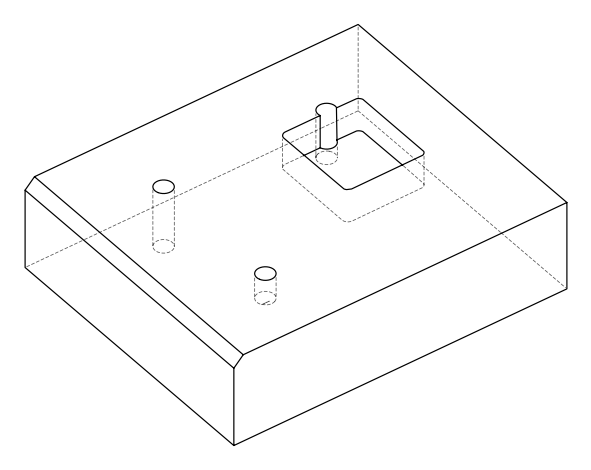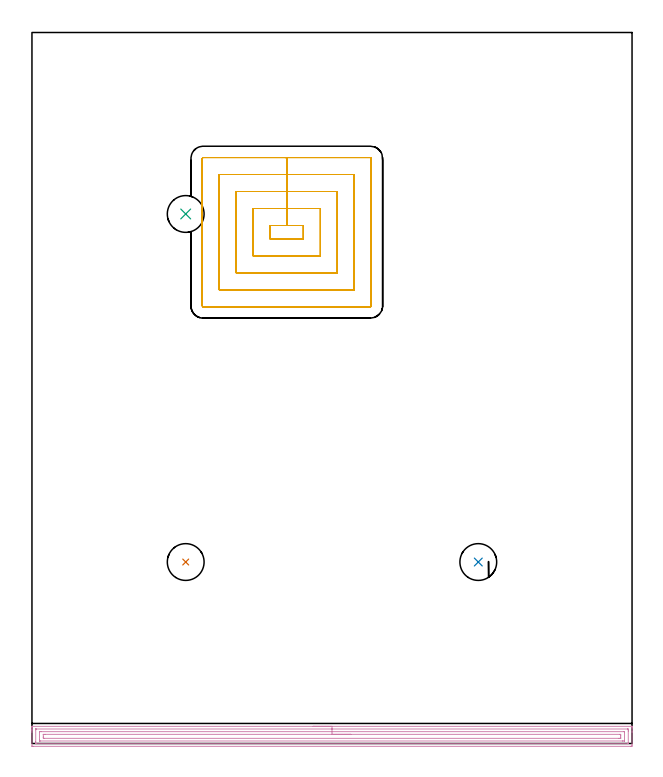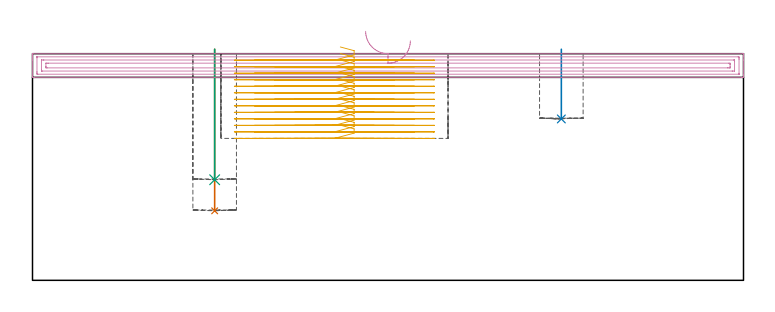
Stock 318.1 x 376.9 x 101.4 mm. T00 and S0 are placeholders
(PLAN: 5 operations, 2 tool changes, 38.4 min)
(1 INDEXABLE_INSERT_DRILL_BLIND_HOLE_FROM_SOLID | STEP1POCKET | NXT0302_010 | 0.29 min | 20899 mm3)
(2 INDEXABLE_INSERT_DRILL_BLIND_HOLE_FROM_SOLID_1 | STEP1POCKET_1 | NXT0302_010 | 0.13 min | 8641 mm3)
(3 INDEXABLE_INSERT_DRILL_BLIND_HOLE_FROM_SOLID_2 | STEP1POCKET_2 | NXT0302_010 | 0.24 min | 16753 mm3)
(4 AREA_MILL | FG_CHAMFER_SURFACE | UGT0205_001 | 10.42 min | 17859 mm3)
(5 MILL_RECTANGULAR_POCKET | POCKET_RECTANGULAR_STRAIGHT | NXT0201_011 | Follow Part, ap 3, ae 75% | 27.33 min | 345865 mm3)
(TOOL NXT0302_010 | Index. Insert Drill 19.5mm [880-D1950L25-05] | D19.5 PA176 FL98 Z2)
(TOOL UGT0205_001 | Chamfer Mill 20 x 3 x 45 deg. | D20 FL50 Z2)
(TOOL NXT0201_011 | ENDMILL 12mm [2P460-1200-NA 1630] | D12 FL38 Z6)
(OP 1 INDEXABLE_INSERT_DRILL_BLIND_HOLE_FROM_SOLID)
G17 G21 G94 G90
T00 M6
G54
G17 G0 G90 X81.5 Y96.2 S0 M3
G43 Z111.4 H1
G94 G81 G98 Z31.1 F250. R103.4
G80
M5
M2
(OP 2 INDEXABLE_INSERT_DRILL_BLIND_HOLE_FROM_SOLID_1)
G17 G21 G94 G90
T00 M6
G54
G17 G0 G90 X236.6 Y96.2 S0 M3
G43 Z111.4 H1
G94 G81 G98 Z72.2 F250. R103.4
G80
M5
M2
(OP 3 INDEXABLE_INSERT_DRILL_BLIND_HOLE_FROM_SOLID_2)
G17 G21 G94 G90
T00 M6
G54
G17 G0 G90 X81.5 Y280.7 S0 M3
G43 Z111.4 H1
G94 G81 G98 Z45. F250. R103.4
G80
M5
M2
(OP 4 AREA_MILL)
G17 G21 G94 G90
T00 M6
G54
G17 G0 G90 X149.05 Y9.1 S1061 M3
G43 Z111.4 H0
G94 G1 X149.088 Z110.528 F250.
X149.202 Z109.663
X149.391 Z108.812
X149.653 Z107.98
X149.987 Z107.174
X150.39 Z106.4
X150.858 Z105.664
X151.39 Z104.972
X151.979 Z104.329
X152.622 Z103.739
X153.314 Z103.208
X154.05 Z102.74
X154.824 Z102.337
X155.63 Z102.003
X156.462 Z101.741
X157.314 Z101.552
X158.178 Z101.438
X159.05 Z101.4
X317.938
X318.092 Y9.097 Z101.388
X318.095 Y9.096 Z101.387
X318.1 Y8.773 Z101.072
Y8.405 Z100.704
Y7.767 Z100.061
Y6.566 Z98.863
Y6.004 Z98.298
Y-0.448 Z91.849
X318.096 Y-1.048 Z91.249
X318.09 Y-1.492 Z90.806
X317.945 Y-1.496 Z90.802
X317.492 Y-1.5 Z90.8
X0.608
X0.169 Y-1.496 Z90.802
X0.01 Y-1.492 Z90.806
X0. Y-1.329 Z90.968
Y6.004 Z98.298
Y6.566 Z98.863
Y6.885 Z99.181
Y7.447 Z99.744
Y7.767 Z100.061
Y8.405 Z100.705
Y8.773 Z101.072
X0.005 Y9.096 Z101.387
X0.008 Y9.097 Z101.388
X0.162 Y9.1 Z101.4
X159.05
Y7.686 Z99.986
X315.707 Y7.685 Z99.985
X315.79 Y7.684 Z99.984
X316.072 Y7.679 Z99.979
X316.09 Y7.587 Z99.887
X316.097 Y7.382 Z99.682
X316.099 Y6.885 Z99.185
X316.1 Y6.497 Z98.797
X316.099 Y0.328 Z92.628
X316.092 Y-0.061 Z92.239
X316.09 Y-0.08 Z92.22
X316.085 Y-0.082 Z92.218
X316.061 Y-0.084 Z92.216
X316.011 Y-0.085 Z92.215
X315.909 Y-0.086 Z92.214
X2.393 Y-0.085 Z92.215
X2.31 Y-0.084 Z92.216
X2.028 Y-0.079 Z92.221
X2.01 Y0.013 Z92.313
X2.003 Y0.218 Z92.518
X2.001 Y0.715 Z93.015
X2. Y1.103 Z93.403
X2.001 Y7.272 Z99.572
X2.008 Y7.661 Z99.961
X2.01 Y7.68 Z99.98
X2.015 Y7.682 Z99.982
X2.039 Y7.684 Z99.984
X2.089 Y7.685 Z99.985
X2.191 Y7.686 Z99.986
X159.05
Y6.271 Z98.571
X313.651
X313.921 Y6.269 Z98.569
X314.012 Y6.268 Z98.568
X314.075 Y6.265 Z98.565
X314.09 Y6.179 Z98.479
X314.095 Y6.004 Z98.304
X314.099 Y5.828 Z98.128
Y1.596 Z93.896
X314.097 Y1.423 Z93.723
X314.09 Y1.362 Z93.662
X314.083 Y1.335 Z93.635
X314.056 Y1.334 Z93.634
X313.921 Y1.331 Z93.631
X313.3 Y1.329 Z93.629
X313.029 Y1.328 Z93.628
X4.449 Y1.329 Z93.629
X4.178 Y1.331 Z93.631
X4.088 Y1.332 Z93.632
X4.025 Y1.335 Z93.635
X4.01 Y1.421 Z93.721
X4.005 Y1.596 Z93.896
X4.001 Y1.772 Z94.072
Y6.004 Z98.304
X4.003 Y6.177 Z98.477
X4.01 Y6.238 Z98.538
X4.017 Y6.265 Z98.565
X4.044 Y6.266 Z98.566
X4.178 Y6.269 Z98.569
X4.8 Y6.271 Z98.571
X5.071
X159.05
Y4.857 Z97.157
X311.513 Y4.856 Z97.156
X311.978 Y4.852 Z97.152
X312.083 Y4.85 Z97.15
X312.09 Y4.669 Z96.969
X312.1 Y4.277 Z96.577
Y4.241 Z96.541
Y3.395 Z95.695
X312.099 Y2.936 Z95.236
X312.098 Y2.831 Z95.131
X312.094 Y2.778 Z95.078
X312.091 Y2.756 Z95.056
X312.073 Y2.75 Z95.05
X311.865 Y2.746 Z95.046
X311.244 Y2.743 Z95.043
X310.975
X6.587
X6.122 Y2.748 Z95.048
X6.017 Y2.749 Z95.049
X6.01 Y2.931 Z95.231
X6. Y3.323 Z95.623
Y3.359 Z95.659
Y4.664 Z96.964
X6.002 Y4.769 Z97.069
X6.006 Y4.822 Z97.122
X6.009 Y4.844 Z97.144
X6.027 Y4.85 Z97.15
X6.235 Y4.854 Z97.154
X6.856 Y4.857 Z97.157
X7.125
X159.05
X159.922 Z97.195
X160.786 Z97.309
X161.638 Z97.498
X162.47 Z97.76
X163.276 Z98.094
X164.05 Z98.497
X164.786 Z98.966
X165.478 Z99.497
X166.121 Z100.086
X166.71 Z100.729
X167.242 Z101.421
X167.71 Z102.157
X168.113 Z102.931
X168.447 Z103.737
X168.709 Z104.569
X168.898 Z105.421
X169.012 Z106.286
X169.05 Z107.157
G0 Z111.4
M5
M2
(OP 5 MILL_RECTANGULAR_POCKET)
G17 G21 G94 G90
T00 M6
G54
G17 G0 G90 X137.724 Y267.5 S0 M3
G43 Z111.4 H1
Z104.4
G94 G1 X143.9 Z102.745 F250.
Y274.6 Z100.842
X135.1 Z98.485
X126.3 F500.
Y267.5
X143.9
Y274.6
X135.1
Y283.6
X117.3
Y258.5
X152.9
Y283.6
X135.1
Y292.6
X108.3
Y249.5
X161.9
Y292.6
X135.1
Y301.6
X99.3
Y240.5
X170.9
Y301.6
X135.1
Y310.6
X90.8
G3 X90.3 Y310.1 R0.5
G1 Y232.
G3 X90.8 Y231.5 R0.5
G1 X179.4
G3 X179.9 Y232. R0.5
G1 Y310.1
G3 X179.4 Y310.6 R0.5
G1 X135.1
X134.1
G0 X137.724 Y267.5 Z101.485
G1 X143.9 Z99.83 F250.
Y274.6 Z97.927
X135.1 Z95.569
X126.3 F500.
Y267.5
X143.9
Y274.6
X135.1
Y283.6
X117.3
Y258.5
X152.9
Y283.6
X135.1
Y292.6
X108.3
Y249.5
X161.9
Y292.6
X135.1
Y301.6
X99.3
Y290.038
Y240.5
X170.9
Y301.6
X135.1
Y310.6
X90.8
G3 X90.3 Y310.1 R0.5
G1 Y232.
G3 X90.8 Y231.5 R0.5
G1 X179.4
G3 X179.9 Y232. R0.5
G1 Y310.1
G3 X179.4 Y310.6 R0.5
G1 X135.1
X134.1
G0 X137.724 Y267.5 Z98.569
G1 X143.9 Z96.914 F250.
Y274.6 Z95.012
X135.1 Z92.654
X126.3 F500.
Y267.5
X143.9
Y274.6
X135.1
Y283.6
X117.3
Y258.5
X152.9
Y283.6
X135.1
Y292.6
X108.3
Y249.5
X161.9
Y292.6
X135.1
Y301.6
X99.3
Y290.038
Y240.5
X170.9
Y301.6
X135.1
Y310.6
X90.8
G3 X90.3 Y310.1 R0.5
G1 Y232.
G3 X90.8 Y231.5 R0.5
G1 X179.4
G3 X179.9 Y232. R0.5
G1 Y310.1
G3 X179.4 Y310.6 R0.5
G1 X135.1
X134.1
G0 X137.724 Y267.5 Z95.654
G1 X143.9 Z93.999 F250.
Y274.6 Z92.096
X135.1 Z89.738
X126.3 F500.
Y267.5
X143.9
Y274.6
X135.1
Y283.6
X117.3
Y258.5
X152.9
Y283.6
X135.1
Y292.6
X108.3
Y249.5
X161.9
Y292.6
X135.1
Y301.6
X99.3
Y290.038
Y240.5
X170.9
Y301.6
X135.1
Y310.6
X90.8
G3 X90.3 Y310.1 R0.5
G1 Y232.
G3 X90.8 Y231.5 R0.5
G1 X179.4
G3 X179.9 Y232. R0.5
G1 Y310.1
G3 X179.4 Y310.6 R0.5
G1 X135.1
X134.1
G0 X137.724 Y267.5 Z92.738
G1 X143.9 Z91.083 F250.
Y274.6 Z89.181
X135.1 Z86.823
X126.3 F500.
Y267.5
X143.9
Y274.6
X135.1
Y283.6
X117.3
Y258.5
X152.9
Y283.6
X135.1
Y292.6
X108.3
Y249.5
X161.9
Y292.6
X135.1
Y301.6
X99.3
Y290.038
Y240.5
X170.9
Y301.6
X135.1
Y310.6
X90.8
G3 X90.3 Y310.1 R0.5
G1 Y232.
G3 X90.8 Y231.5 R0.5
G1 X179.4
G3 X179.9 Y232. R0.5
G1 Y310.1
G3 X179.4 Y310.6 R0.5
G1 X135.1
X134.1
G0 X137.724 Y267.5 Z89.823
G1 X143.9 Z88.168 F250.
Y274.6 Z86.266
X135.1 Z83.908
X126.3 F500.
Y267.5
X143.9
Y274.6
X135.1
Y283.6
X117.3
Y258.5
X152.9
Y283.6
X135.1
Y292.6
X108.3
Y249.5
X161.9
Y292.6
X135.1
Y301.6
X99.3
Y290.038
Y240.5
X170.9
Y301.6
X135.1
Y310.6
X90.8
G3 X90.3 Y310.1 R0.5
G1 Y232.
G3 X90.8 Y231.5 R0.5
G1 X179.4
G3 X179.9 Y232. R0.5
G1 Y310.1
G3 X179.4 Y310.6 R0.5
G1 X135.1
X134.1
G0 X137.724 Y267.5 Z86.908
G1 X143.9 Z85.253 F250.
Y274.6 Z83.35
X135.1 Z80.992
X126.3 F500.
Y267.5
X143.9
Y274.6
X135.1
Y283.6
X117.3
Y258.5
X152.9
Y283.6
X135.1
Y292.6
X108.3
Y249.5
X161.9
Y292.6
X135.1
Y301.6
X99.3
Y290.038
Y240.5
X170.9
Y301.6
X135.1
Y310.6
X90.8
G3 X90.3 Y310.1 R0.5
G1 Y232.
G3 X90.8 Y231.5 R0.5
G1 X179.4
G3 X179.9 Y232. R0.5
G1 Y310.1
G3 X179.4 Y310.6 R0.5
G1 X135.1
X134.1
G0 X137.724 Y267.5 Z83.992
G1 X143.9 Z82.337 F250.
Y274.6 Z80.435
X135.1 Z78.077
X126.3 F500.
Y267.5
X143.9
Y274.6
X135.1
Y283.6
X117.3
Y258.5
X152.9
Y283.6
X135.1
Y292.6
X108.3
Y249.5
X161.9
Y292.6
X135.1
Y301.6
X99.3
Y290.038
Y240.5
X170.9
Y301.6
X135.1
Y310.6
X90.8
G3 X90.3 Y310.1 R0.5
G1 Y232.
G3 X90.8 Y231.5 R0.5
G1 X179.4
G3 X179.9 Y232. R0.5
G1 Y310.1
G3 X179.4 Y310.6 R0.5
G1 X135.1
X134.1
G0 X137.724 Y267.5 Z81.077
G1 X143.9 Z79.422 F250.
Y274.6 Z77.519
X135.1 Z75.162
X126.3 F500.
Y267.5
X143.9
Y274.6
X135.1
Y283.6
X117.3
Y258.5
X152.9
Y283.6
X135.1
Y292.6
X108.3
Y249.5
X161.9
Y292.6
X135.1
Y301.6
X99.3
Y290.038
Y240.5
X170.9
Y301.6
X135.1
Y310.6
X90.8
G3 X90.3 Y310.1 R0.5
G1 Y232.
G3 X90.8 Y231.5 R0.5
G1 X179.4
G3 X179.9 Y232. R0.5
G1 Y310.1
G3 X179.4 Y310.6 R0.5
G1 X135.1
X134.1
G0 X137.724 Y267.5 Z78.162
G1 X143.9 Z76.507 F250.
Y274.6 Z74.604
X135.1 Z72.246
X126.3 F500.
Y267.5
X143.9
Y274.6
X135.1
Y283.6
X117.3
Y258.5
X152.9
Y283.6
X135.1
Y292.6
X108.3
Y249.5
X161.9
Y292.6
X135.1
Y301.6
X99.3
Y290.038
Y240.5
X170.9
Y301.6
X135.1
Y310.6
X90.8
G3 X90.3 Y310.1 R0.5
G1 Y232.
G3 X90.8 Y231.5 R0.5
G1 X179.4
G3 X179.9 Y232. R0.5
G1 Y310.1
G3 X179.4 Y310.6 R0.5
G1 X135.1
X134.1
G0 X137.724 Y267.5 Z75.246
G1 X143.9 Z73.591 F250.
Y274.6 Z71.689
X135.1 Z69.331
X126.3 F500.
Y267.5
X143.9
Y274.6
X135.1
Y283.6
X117.3
Y258.5
X152.9
Y283.6
X135.1
Y292.6
X108.3
Y249.5
X161.9
Y292.6
X135.1
Y301.6
X99.3
Y290.038
Y240.5
X170.9
Y301.6
X135.1
Y310.6
X90.8
G3 X90.3 Y310.1 R0.5
G1 Y232.
G3 X90.8 Y231.5 R0.5
G1 X179.4
G3 X179.9 Y232. R0.5
G1 Y310.1
G3 X179.4 Y310.6 R0.5
G1 X135.1
X134.1
G0 X137.724 Y267.5 Z72.331
G1 X143.9 Z70.676 F250.
Y274.6 Z68.773
X135.1 Z66.415
X126.3 F500.
Y267.5
X143.9
Y274.6
X135.1
Y283.6
X117.3
Y258.5
X152.9
Y283.6
X135.1
Y292.6
X108.3
Y249.5
X161.9
Y292.6
X135.1
Y301.6
X99.3
Y290.038
Y240.5
X170.9
Y301.6
X135.1
Y310.6
X90.8
G3 X90.3 Y310.1 R0.5
G1 Y232.
G3 X90.8 Y231.5 R0.5
G1 X179.4
G3 X179.9 Y232. R0.5
G1 Y310.1
G3 X179.4 Y310.6 R0.5
G1 X135.1
X134.1
G0 X137.724 Y267.5 Z69.415
G1 X143.9 Z67.76 F250.
Y274.6 Z65.858
X135.1 Z63.5
X126.3 F500.
Y267.5
X143.9
Y274.6
X135.1
Y283.6
X117.3
Y258.5
X152.9
Y283.6
X135.1
Y292.6
X108.3
Y249.5
X161.9
Y292.6
X135.1
Y301.6
X99.3
Y290.038
Y240.5
X170.9
Y301.6
X135.1
Y310.6
X90.8
G3 X90.3 Y310.1 R0.5
G1 Y232.
G3 X90.8 Y231.5 R0.5
G1 X179.4
G3 X179.9 Y232. R0.5
G1 Y310.1
G3 X179.4 Y310.6 R0.5
G1 X135.1
X134.1
G0 Z111.4
M5
M2
